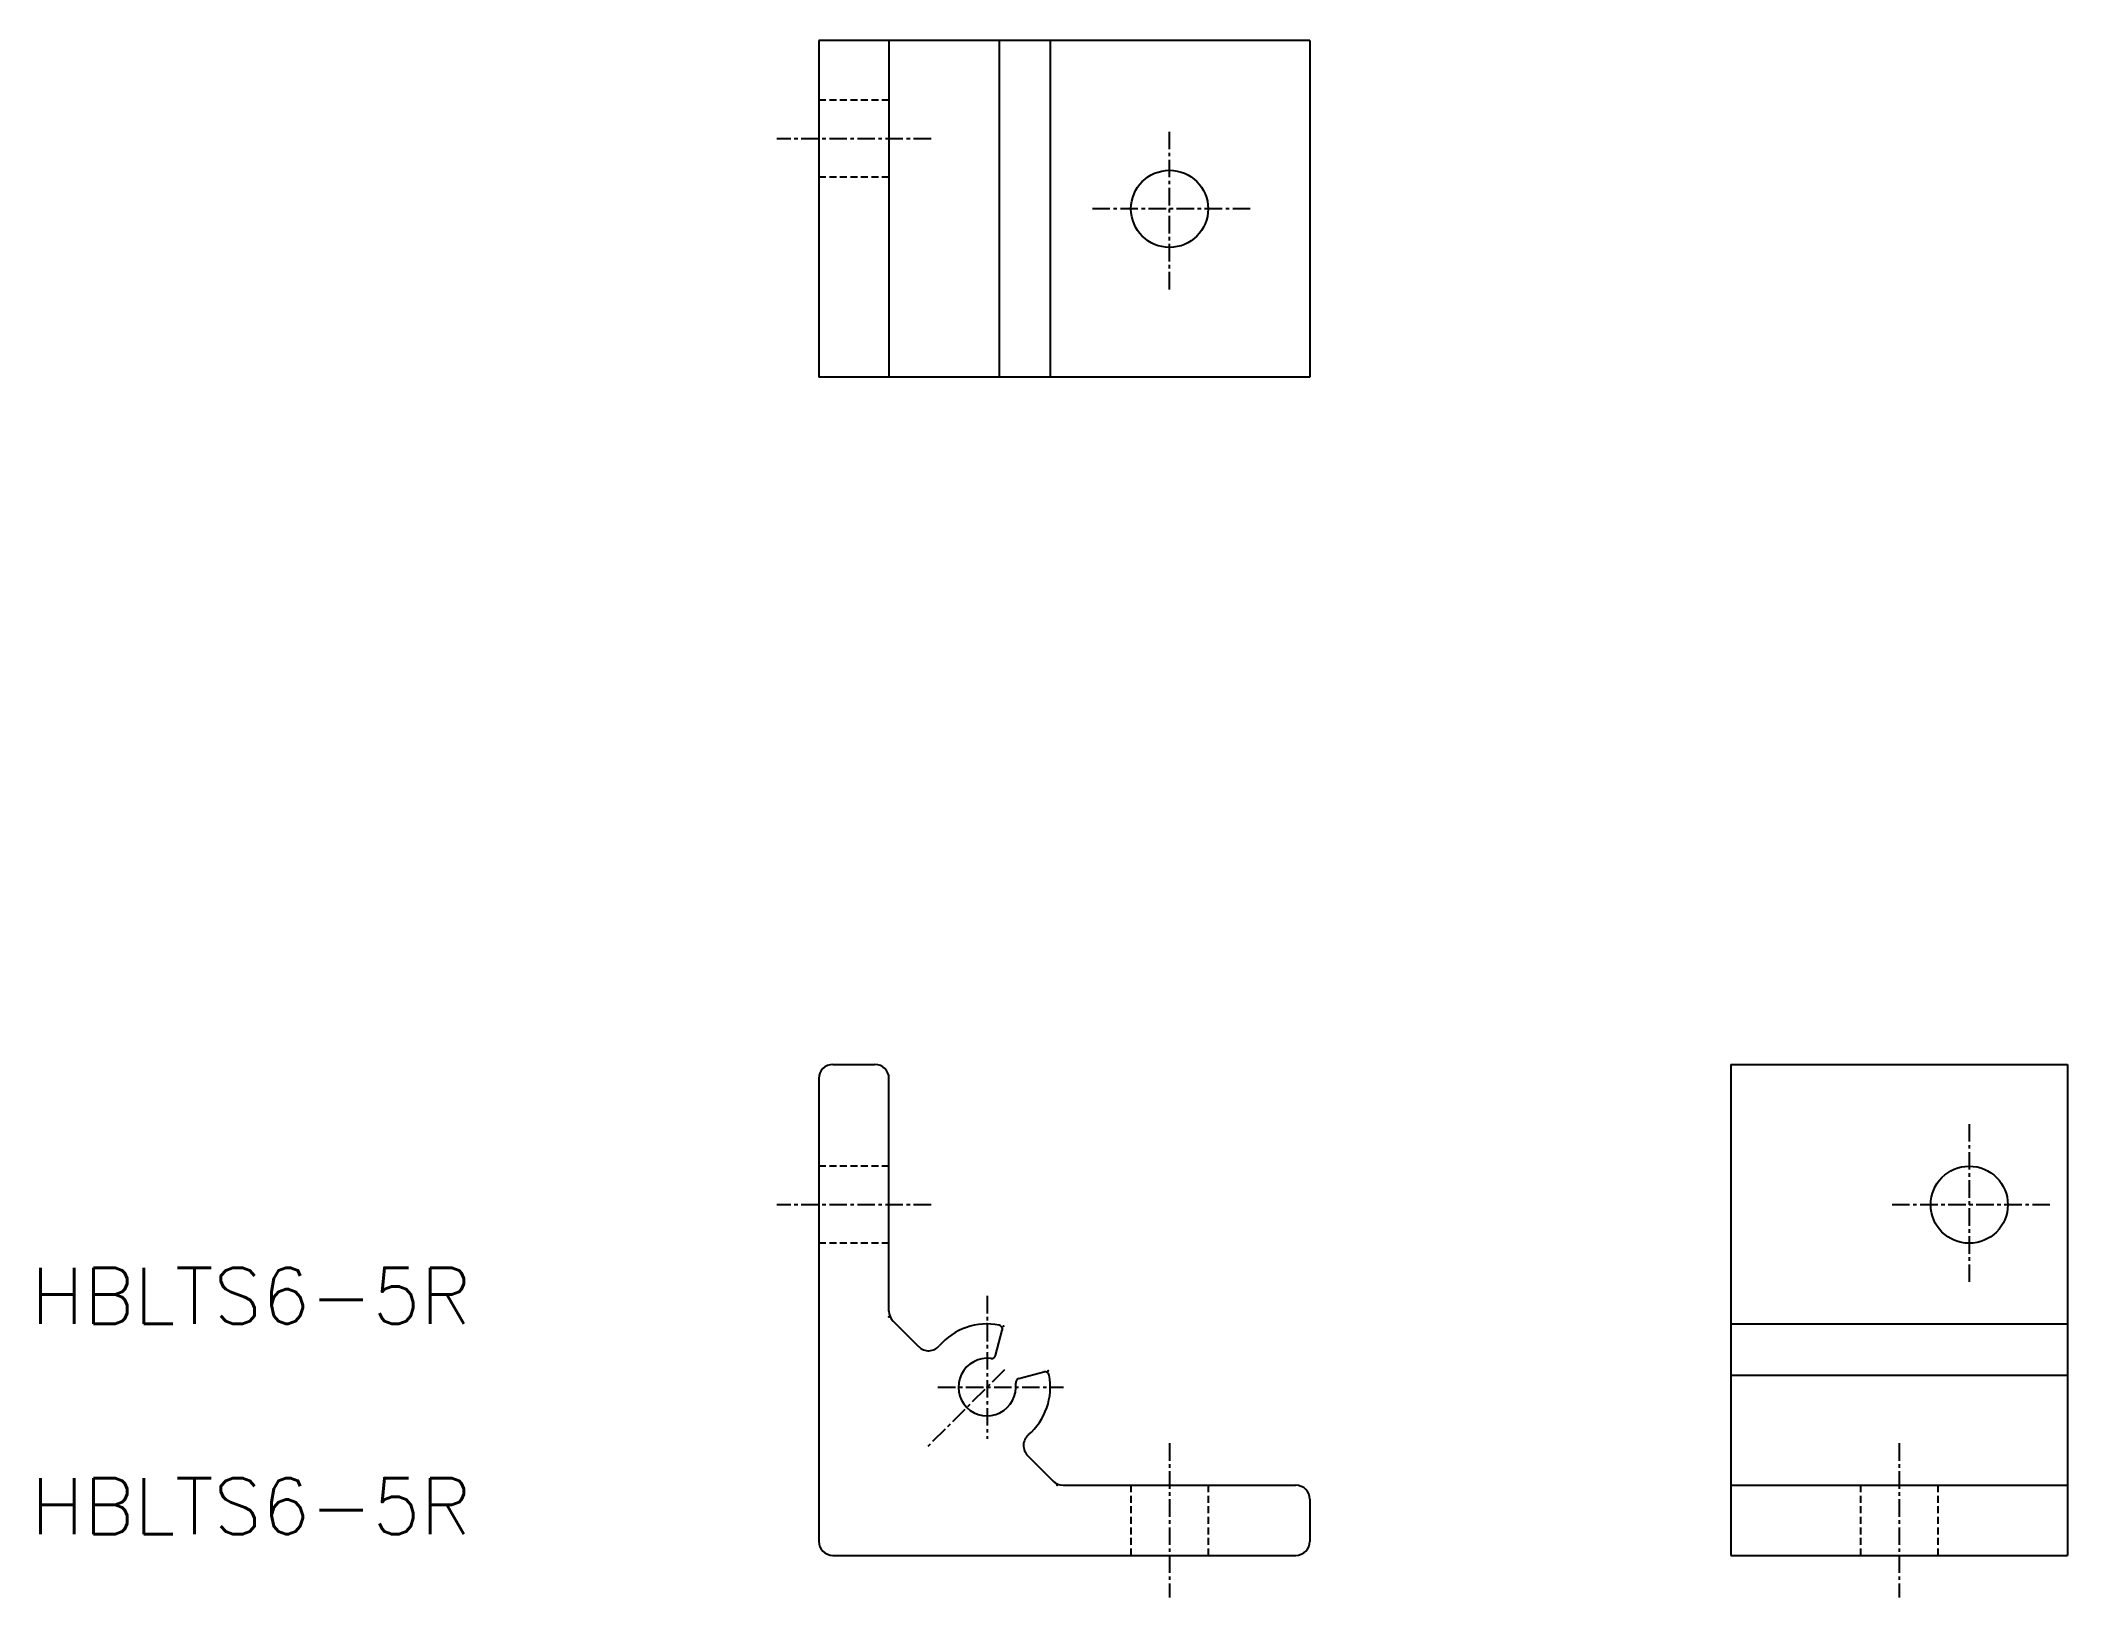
# Model space of a CAD drawing. Extents: x -137 to 7, y -28 to 83.
import ezdxf

# ---------------------------------------------------------------- set-up
doc = ezdxf.new("R2010")
doc.units = 0
doc.linetypes.add('CENTER', pattern=[2, 1.25, -0.25, 0.25, -0.25])
doc.linetypes.add('DASHED', pattern=[0.75, 0.5, -0.25])
doc.layers.get('0').update_dxf_attribs({"linetype": 'CONTINUOUS'})
doc.layers.add('CENTER', color=1, linetype='CENTER')
doc.styles.get("Standard").update_dxf_attribs({"font": 'txt.shx', "bigfont": 'bigfont.shx'})

msp = doc.modelspace()

# ---------------------------------------------------------------- linework, layer by layer
at = {"color": 7, "linetype": 'CONTINUOUS'}
for p, q in [((-47, 83), (-82, 83)), ((-82, 83), (-82, 59)), ((-77, 83), (-77, 59)), ((-69.15, 83), (-69.15, 59)), ((-65.5, 83), (-65.5, 59)), ((-47, 83), (-47, 59)), ((-69.15, 79.5), (-69.15, 79.5)), ((-69.15, 76), (-69.15, 76)), ((-47, 59), (-82, 59)), ((-82, 9), (-82, -24)), ((-81, 10), (-78, 10)), ((-77, -7.59), (-77, 9)), ((-17, 10), (-17, -25)), ((-17, 10), (7, 10)), ((7, 10), (7, -25)), ((-74.88, -10.12), (-76.71, -8.29)), ((-17, -8.5), (7, -8.5)), ((-69.4, -10.75), (-68.92, -8.95)), ((-67.75, -12.4), (-65.95, -11.92)), ((-17, -12.15), (7, -12.15)), ((-13.5, -12.15), (-13.5, -12.15)), ((-10, -12.15), (-10, -12.15)), ((-67.12, -17.88), (-65.29, -19.71)), ((-64.59, -20), (-48, -20)), ((-17, -20), (7, -20)), ((-47, -21), (-47, -24)), ((-81, -25), (-48, -25)), ((-17, -25), (7, -25))]:
    msp.add_line(p, q, dxfattribs=at)
at = {"color": 3, "linetype": 'DASHED'}
for p, q in [((-77, 78.75), (-82, 78.75)), ((-77, 73.25), (-82, 73.25)), ((-77, 2.75), (-82, 2.75)), ((-77, -2.75), (-82, -2.75)), ((-59.75, -20), (-59.75, -25)), ((-54.25, -20), (-54.25, -25)), ((-7.75, -20), (-7.75, -25)), ((-2.25, -20), (-2.25, -25))]:
    msp.add_line(p, q, dxfattribs=at)
at = {"color": 7, "linetype": 'CONTINUOUS'}
for centre in [(-57, 71), (0, 0)]:
    msp.add_circle(centre, 2.75, dxfattribs=at)
for centre, radius, start, end in [((-81, 9), 1, 90, 180), ((-78, 9), 1, 0, 90), ((-76, -7.59), 1, 180, 225), ((-70, -13), 4.5, 79.0958, 139.3191), ((-69.21, -8.88), 0.3, 345, 79.0958), ((-74.17, -9.41), 1, 225, 319.3191), ((-70, -13), 2.05, 82.3339, 7.6653), ((-69.69, -10.67), 0.3, 262.3339, 345), ((-67.67, -12.69), 0.3, 105, 187.6653), ((-70, -13), 4.5, 310.6809, 10.9038), ((-65.88, -12.21), 0.3, 10.9038, 105), ((-66.41, -17.17), 1, 130.6809, 225), ((-64.59, -19), 1, 225, 270), ((-48, -21), 1, 0, 90), ((-81, -24), 1, 180, 270), ((-48, -24), 1, 270, 0)]:
    msp.add_arc(centre, radius, start, end, dxfattribs=at)
for p in [(-77, -8), (-70, -8.5), (-68.84, -8.65), (-70, -13), (-70, -13), (-65.65, -11.84), (-65, -20)]:
    msp.add_point(p, dxfattribs=at)
at = {"layer": 'CENTER', "color": 1, "linetype": 'CENTER'}
for p, q in [((-57, 65.25), (-57, 76.75)), ((-74, 76), (-85, 76)), ((-51.25, 71), (-62.75, 71)), ((0, 5.75), (0, -5.75)), ((-74, 0), (-85, 0)), ((5.75, 0), (-5.75, 0)), ((-70, -6.5), (-70, -16.7)), ((-68.76, -11.76), (-74.41, -17.41)), ((-73.51, -13), (-64.55, -13)), ((-57, -17), (-57, -28)), ((-5, -17), (-5, -28))]:
    msp.add_line(p, q, dxfattribs=at)

# ---------------------------------------------------------------- texts
at = {"color": 7, "linetype": 'CONTINUOUS'}
for p in [(-138.16, -8.49), (-138.16, -23.49)]:
    msp.add_text('HBLTS6-5R', height=4, dxfattribs=at).set_placement(p)

doc.saveas('drawing.dxf')
